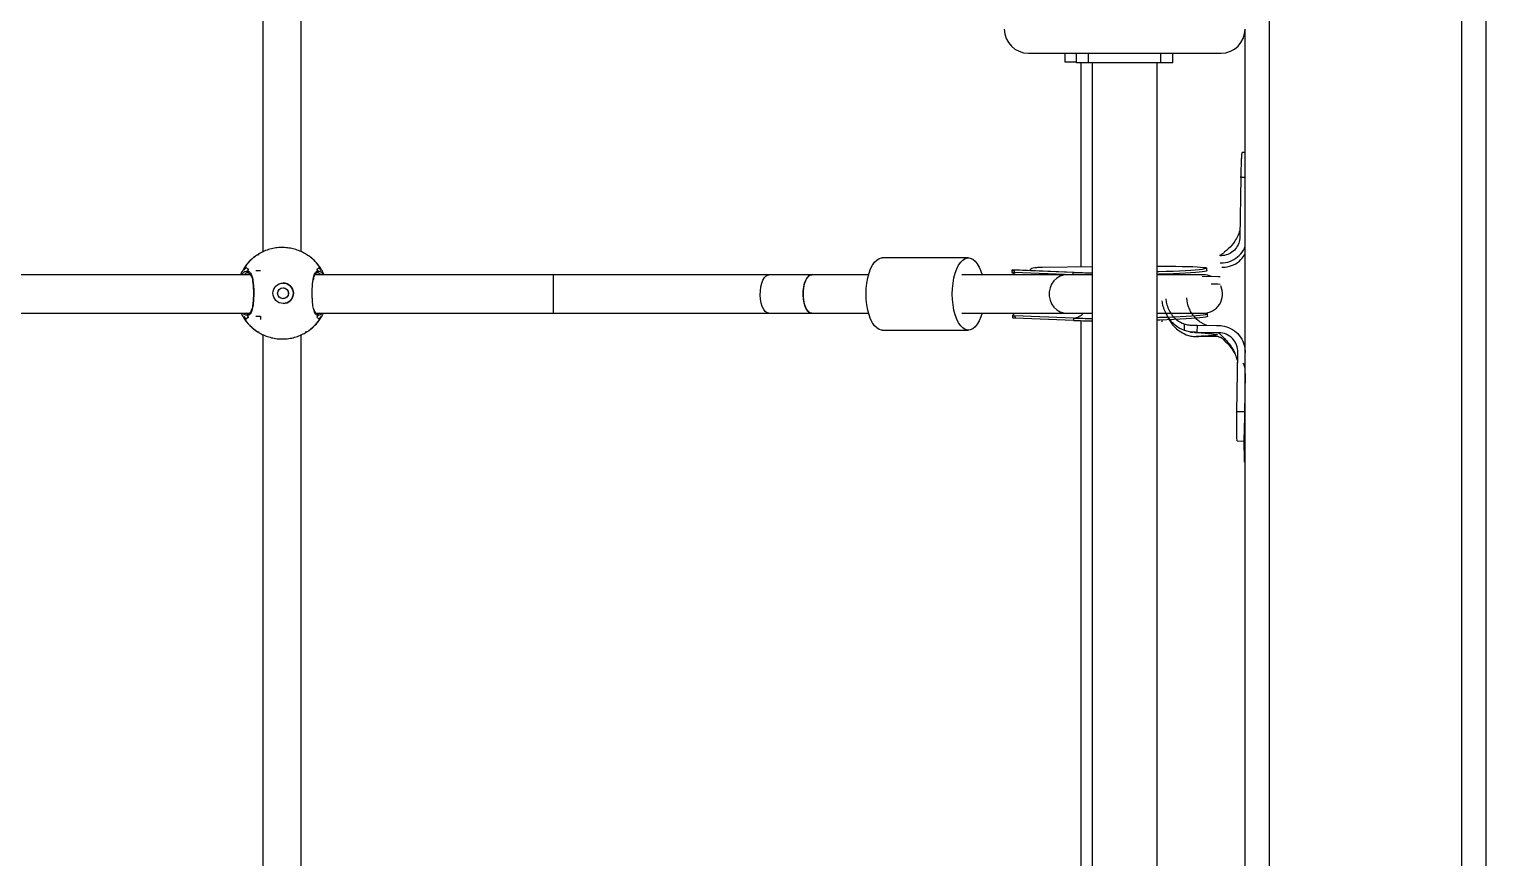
# Model space of a CAD drawing. Header units: millimetres. Extents: x -3365 to 2979, y -3775 to 2808.
# Drawn here: x 824 to 1429, y -376 to -32 of the extents above; entities that cross this region are included whole.
import ezdxf

# ---------------------------------------------------------------- set-up
doc = ezdxf.new("R2010")
doc.units = ezdxf.units.MM
doc.layers.add('DIKOM_ОБЪЕКТ', color=7, linetype='Continuous')

msp = doc.modelspace()

# ---------------------------------------------------------------- linework, layer by layer
at = {"layer": 'DIKOM_ОБЪЕКТ'}
for p, q in [((1338.86, 1308.33), (1338.86, -1291.67)), ((1418.86, -1291.67), (1418.86, 1308.33)), ((1428.86, 1308.33), (1428.86, -1291.67)), ((920.86, 141.47), (920.86, -124.26)), ((936.86, -124.09), (936.86, 141.36)), ((1328.86, -1051.67), (1328.86, -31.67)), ((1238.86, -41.67), (1318.86, -41.67)), ((1254.18, -45.45), (1254.18, -41.67)), ((1258.86, -45.67), (1258.86, -41.67)), ((1263.86, -45.67), (1263.86, -41.67)), ((1293.86, -45.67), (1293.86, -41.67)), ((1298.86, -45.67), (1298.86, -41.67)), ((1258.86, -45.45), (1254.18, -45.45)), ((1263.86, -45.67), (1258.86, -45.67)), ((1260.68, -45.67), (1260.68, -130.49)), ((1293.86, -45.67), (1263.86, -45.67)), ((1265.36, -45.67), (1265.36, -1037.67)), ((1292.36, -1037.67), (1292.36, -45.67)), ((1298.86, -45.67), (1293.86, -45.67)), ((1328.86, -82.89), (1327.69, -82.87)), ((1327.14, -93.28), (1326.71, -117.97)), ((1328.86, -93.31), (1327.14, -93.28)), ((918.75, -125.39), (919.43, -125.31)), ((939.2, -125.39), (939.25, -125.39)), ((939.25, -125.39), (939.25, -125.53)), ((1213.95, -126.7), (1178.17, -126.7)), ((913.56, -132.38), (914.48, -132.14)), ((914.75, -132.92), (914.87, -132.91)), ((918.07, -131.89), (919.92, -131.89)), ((943.44, -132.92), (943.52, -132.91)), ((943.83, -132.14), (944.69, -132.41)), ((945.01, -131.2), (945.08, -131.55)), ((1231.96, -131.72), (1231.98, -132.72)), ((1257.81, -132.7), (1232.06, -131.71)), ((1257.27, -132.71), (1232.96, -131.77)), ((1232.96, -131.77), (1232.98, -132.77)), ((1257.26, -133.7), (1232.98, -132.77)), ((1265.36, -130.43), (1244.73, -130.69)), ((1257.81, -132.7), (1257.27, -132.71)), ((1257.27, -132.71), (1257.28, -133.7)), ((1312.93, -131.99), (1312.91, -130.99)), ((915.84, -133.7), (642.58, -133.7)), ((1041.64, -133.7), (942.58, -133.7)), ((1131.09, -133.7), (1041.64, -133.7)), ((1041.64, -149.7), (1041.64, -133.7)), ((1148.86, -133.7), (1131.09, -133.7)), ((1172.5, -133.7), (1148.86, -133.7)), ((1254.65, -133.7), (1211.21, -133.7)), ((1257.17, -133.7), (1254.65, -133.7)), ((1265.36, -133.7), (1257.52, -133.7)), ((1311.49, -133.7), (1292.36, -133.7)), ((1317.57, -134.54), (1311.09, -134.43)), ((1314.83, -137.49), (1317.51, -137.54)), ((1317.51, -137.54), (1318.51, -137.55)), ((1318.57, -134.56), (1317.57, -134.54)), ((1319.12, -139.3), (1319.25, -139.3)), ((643.07, -149.7), (915.3, -149.7)), ((913.88, -149.56), (914.68, -149.86)), ((914.87, -149.87), (914.69, -149.85)), ((918.07, -150.89), (919.92, -150.89)), ((919.92, -150.89), (919.92, -152.26)), ((943.07, -149.7), (1041.64, -149.7)), ((944.78, -150.29), (943.83, -150.63)), ((943.89, -149.72), (944.62, -149.49)), ((945.08, -151.23), (945.01, -151.57)), ((1041.64, -149.7), (1131.09, -149.7)), ((1131.09, -149.7), (1148.86, -149.7)), ((1148.86, -149.7), (1172.5, -149.7)), ((1211.21, -149.7), (1254.65, -149.7)), ((1232.28, -150.58), (1232.3, -151.59)), ((1257.59, -151.69), (1233.28, -150.75)), ((1233.28, -150.75), (1233.3, -151.75)), ((1254.65, -149.7), (1265.36, -149.7)), ((1292.36, -149.7), (1311.49, -149.7)), ((1313.25, -150.97), (1313.23, -149.97)), ((915, -154.19), (915.26, -154.47)), ((939.25, -157.39), (939.25, -157.24)), ((1178.17, -156.7), (1213.95, -156.7)), ((1257.6, -152.69), (1233.3, -151.75)), ((1257.59, -151.69), (1257.6, -152.69)), ((1260.68, -152.78), (1260.68, -430.49)), ((1294.4, -153.23), (1294.39, -152.46)), ((1303.68, -156.9), (1303.73, -154.18)), ((1308.92, -154.63), (1308.87, -157.63)), ((1308.92, -154.63), (1317.05, -154.77)), ((1317.05, -154.77), (1318.05, -154.79)), ((918.75, -157.39), (919.43, -157.47)), ((920.86, -158.53), (920.86, -424.26)), ((936.86, -424.09), (936.86, -158.64)), ((938.43, -157.47), (939.25, -157.39)), ((1306.15, -157.5), (1307.14, -157.56)), ((1317, -157.77), (1308.87, -157.63)), ((1317.74, -159.51), (1309.6, -159.38)), ((1318, -157.78), (1317, -157.77)), ((1318.01, -159.52), (1317.74, -159.51)), ((1318.01, -159.52), (1318.39, -159.61)), ((1325.42, -190.59), (1325.86, -165.91)), ((1328.85, -174.69), (1328.42, -199.38)), ((1328.42, -190.64), (1325.42, -190.59)), ((1325.61, -202.76), (1328.61, -202.81))]:
    msp.add_line(p, q, dxfattribs=at)
at = {"layer": 'DIKOM_ОБЪЕКТ', "flags": 128}
for points in [[(1171.47, -141.7), (1171.54, -139.41), (1171.78, -137.17), (1172.16, -135.04), (1172.69, -133.07), (1173.34, -131.3), (1174.11, -129.77), (1174.97, -128.52), (1175.91, -127.58), (1176.9, -126.97), (1177.92, -126.71), (1178.17, -126.7)], [(1207.24, -141.7), (1207.32, -139.41), (1207.56, -137.17), (1207.94, -135.04), (1208.46, -133.07), (1209.12, -131.3), (1209.89, -129.77), (1210.75, -128.52), (1211.68, -127.58), (1212.67, -126.97), (1213.69, -126.71), (1214.72, -126.8), (1215.73, -127.24), (1216.7, -128.01), (1217.6, -129.11), (1218.41, -130.5), (1219.13, -132.16), (1219.63, -133.7)], [(1292.36, -130.12), (1294.4, -130.12), (1297.37, -130.13), (1300.16, -130.16), (1302.73, -130.21), (1305.07, -130.26), (1307.14, -130.34), (1308.93, -130.42), (1310.4, -130.52), (1311.54, -130.63), (1312.35, -130.75), (1312.8, -130.88), (1312.9, -131.02), (1312.65, -131.16), (1312.04, -131.31), (1311.08, -131.46), (1309.79, -131.6), (1308.18, -131.75), (1306.27, -131.9), (1304.07, -132.04), (1301.63, -132.17), (1298.95, -132.3), (1296.08, -132.42), (1293.05, -132.52), (1292.36, -132.55)], [(1312.93, -131.99), (1312.92, -132.02), (1312.66, -132.16), (1312.05, -132.31), (1311.1, -132.45), (1309.81, -132.6), (1308.2, -132.75), (1306.28, -132.9), (1304.09, -133.04), (1301.64, -133.17), (1298.97, -133.3), (1296.1, -133.42), (1293.07, -133.52), (1292.36, -133.55)], [(1131.09, -149.7), (1130.32, -149.51), (1129.58, -148.96), (1128.92, -148.07), (1128.36, -146.88), (1127.92, -145.45), (1127.64, -143.84), (1127.51, -142.13), (1127.55, -140.41), (1127.76, -138.74), (1128.12, -137.21), (1128.63, -135.89), (1129.24, -134.85), (1129.94, -134.12), (1130.7, -133.75), (1131.09, -133.7)], [(1148.86, -149.7), (1148.09, -149.51), (1147.35, -148.96), (1146.69, -148.07), (1146.13, -146.88), (1145.7, -145.45), (1145.41, -143.84), (1145.28, -142.13), (1145.33, -140.41), (1145.53, -138.74), (1145.9, -137.21), (1146.4, -135.89), (1147.01, -134.85), (1147.71, -134.12), (1148.47, -133.75), (1148.86, -133.7)], [(1148.86, -133.7), (1148.28, -133.81), (1147.53, -134.27), (1146.85, -135.08), (1146.26, -136.2), (1145.79, -137.58), (1145.47, -139.15), (1145.3, -140.84), (1145.3, -142.57), (1145.47, -144.25), (1145.79, -145.82), (1146.26, -147.2), (1146.85, -148.32), (1147.53, -149.13), (1148.28, -149.59), (1148.86, -149.7)], [(1254.65, -133.7), (1253.5, -133.81), (1252, -134.27), (1250.64, -135.08), (1249.46, -136.2), (1248.52, -137.58), (1247.87, -139.15), (1247.54, -140.84), (1247.54, -142.57), (1247.87, -144.25), (1248.52, -145.82), (1249.46, -147.2), (1250.64, -148.32), (1252, -149.13), (1253.5, -149.59), (1254.65, -149.7)], [(1178.17, -156.7), (1177.92, -156.69), (1176.9, -156.43), (1175.91, -155.82), (1174.97, -154.88), (1174.11, -153.63), (1173.34, -152.1), (1172.69, -150.33), (1172.16, -148.36), (1171.78, -146.23), (1171.54, -143.99), (1171.47, -141.7)], [(1219.63, -149.7), (1219.13, -151.24), (1218.41, -152.9), (1217.6, -154.29), (1216.7, -155.39), (1215.73, -156.16), (1214.72, -156.6), (1213.69, -156.69), (1212.67, -156.43), (1211.68, -155.82), (1210.75, -154.88), (1209.89, -153.63), (1209.12, -152.1), (1208.46, -150.33), (1207.94, -148.36), (1207.56, -146.23), (1207.32, -143.99), (1207.24, -141.7)], [(1312.25, -149.66), (1312.67, -149.73), (1313.12, -149.86), (1313.22, -150), (1312.97, -150.14), (1312.36, -150.29), (1311.4, -150.44), (1310.11, -150.59), (1308.5, -150.73), (1306.59, -150.88), (1304.39, -151.02), (1301.95, -151.15), (1299.27, -151.28), (1296.4, -151.4), (1293.37, -151.51), (1292.36, -151.54)], [(1313.25, -150.97), (1313.24, -151), (1312.98, -151.14), (1312.37, -151.29), (1311.42, -151.44), (1310.13, -151.58), (1308.52, -151.73), (1306.6, -151.88), (1304.41, -152.02), (1301.96, -152.15), (1299.29, -152.28), (1296.42, -152.4), (1293.39, -152.5), (1292.36, -152.54)]]:
    msp.add_lwpolyline(points, dxfattribs=at)
at = {"layer": 'DIKOM_ОБЪЕКТ'}
for centre, radius in [((929.36, -141.39), 4.25), ((929.32, -141.39), 2.25)]:
    msp.add_circle(centre, radius, dxfattribs=at)
for centre, radius, start, end in [((1238.86, -31.67), 10, 180, 270), ((1318.86, -31.67), 10, 270, 0), ((929, -141.39), 19, 122.6506, 147.35534), ((929, -141.39), 19, 32.64723, 57.34801), ((929.05, -141.37), 18.65, 144.38479, 149.42859), ((929.11, -141.35), 17.29, 144.96872, 147.80605), ((928.78, -141.63), 17.79, 32.24069, 34.99782), ((929.21, -141.29), 18.5, 30.54832, 35.63132), ((1267.76, 170.74), 303.63, 268.02006, 269.54696), ((929.36, -141.39), 4.25, 359.9989, 89.99467), ((1311.49, -141.7), 8, 64.18387, 90), ((1311.49, -141.7), 8, 270, 25.04052), ((929.36, -141.39), 4.25, 269.9979, 0.00692), ((929.08, -141.38), 18.69, 210.57489, 215.60717), ((929.21, -141.35), 17.41, 212.20888, 215.02517), ((928.66, -141.07), 17.93, 325.00837, 327.74428), ((929.17, -141.46), 18.55, 324.37674, 329.44817), ((1257.09, -145.22), 6.49, 274.42875, 316.29331), ((929, -141.39), 19, 212.6435, 237.35055), ((929, -141.39), 19, 302.65083, 327.35392), ((1268.01, 149.79), 301.66, 268.0191, 269.49521), ((1268.05, 149.71), 302.58, 268.02111, 269.48954), ((1317.87, -165.77), 7.99, 359.00127, 89.07703)]:
    msp.add_arc(centre, radius, start, end, dxfattribs=at)
for points, knots in [([(1327.14, -93.28), (1327.15, -93.2), (1327.16, -92.8), (1327.21, -91.13), (1327.29, -88.8), (1327.39, -86.41), (1327.48, -84.71), (1327.57, -83.53), (1327.64, -82.91), (1327.68, -82.93), (1327.69, -82.93)], [0, 0, 0, 0, 0.012932, 0.064671, 0.272859, 0.428046, 0.587732, 0.742918, 0.902606, 1, 1, 1, 1]), ([(1326.76, -114.77), (1326.74, -114.88), (1326.68, -115.11), (1326.53, -115.65), (1326.27, -116.48), (1325.66, -117.98), (1324.28, -120.43), (1322.44, -122.54), (1320.51, -124.05), (1319.49, -125.02), (1318.76, -125.61), (1318.35, -125.73), (1318.23, -125.77)], [0, 0, 0, 0, 0.02653, 0.060823, 0.100477, 0.181753, 0.347932, 0.657902, 0.807317, 0.910556, 0.972548, 1, 1, 1, 1]), ([(1326.71, -117.97), (1326.7, -118.19), (1326.65, -119.31), (1326.08, -121.29), (1324.53, -123.53), (1322.31, -125.13), (1320.2, -125.78), (1318.93, -125.81), (1318.57, -125.82)], [0, 0, 0, 0, 0.054123, 0.268336, 0.482525, 0.697289, 0.91198, 1, 1, 1, 1]), ([(918.7, -125.45), (918.57, -125.52), (917.79, -125.98), (916.48, -127.05), (914.84, -128.64), (913.43, -130.43), (912.35, -132.12), (911.85, -133.25), (911.65, -133.7)], [0, 0, 0, 0, 0.038969, 0.24813, 0.45637, 0.663078, 0.867026, 1, 1, 1, 1]), ([(938.82, -125.12), (938.16, -124.76), (936.83, -124.01), (934.65, -123.2), (932.36, -122.64), (929.97, -122.36), (927.53, -122.39), (925.07, -122.74), (922.64, -123.43), (920.52, -124.31), (919.29, -125.08), (918.79, -125.39)], [0, 0, 0, 0, 0.107106, 0.217059, 0.328821, 0.442378, 0.557757, 0.675059, 0.794452, 0.916225, 1, 1, 1, 1]), ([(939.27, -125.43), (939.13, -125.32), (938.99, -125.21), (938.83, -125.13), (938.82, -125.12)], [0, 0, 0, 0, 0.963005, 1, 1, 1, 1]), ([(945.03, -131.19), (945.01, -131.16), (944.65, -130.53), (943.77, -129.39), (942.34, -127.8), (940.84, -126.46), (939.75, -125.74), (939.27, -125.43)], [0, 0, 0, 0, 0.012223, 0.264698, 0.52483, 0.7915, 1, 1, 1, 1]), ([(1318.51, -128.82), (1318.6, -128.82), (1319.02, -128.82), (1320.69, -128.73), (1323.48, -127.98), (1326.51, -125.8), (1328.38, -123.56), (1328.77, -122.05), (1328.86, -121.74)], [0, 0, 0, 0, 0.019069, 0.095396, 0.373316, 0.651246, 0.927948, 1, 1, 1, 1]), ([(1319.25, -130.57), (1319.34, -130.57), (1319.76, -130.57), (1321.43, -130.48), (1324.18, -129.71), (1327.15, -127.76), (1328.34, -125.88), (1328.86, -125.06)], [0, 0, 0, 0, 0.021961, 0.10986, 0.42994, 0.749996, 1, 1, 1, 1]), ([(912.07, -133.7), (912.5, -133.15), (912.99, -132.51), (913.49, -132.4), (913.56, -132.38)], [0, 0, 0, 0, 0.858403, 1, 1, 1, 1]), ([(914.77, -132.94), (914.44, -132.94), (913.91, -132.94), (913.38, -133.5), (913.19, -133.7)], [0, 0, 0, 0, 0.633446, 1, 1, 1, 1]), ([(913.89, -130.51), (913.98, -130.67), (914.17, -130.98), (914.69, -131.28), (914.95, -131.43)], [0, 0, 0, 0, 0.496574, 1, 1, 1, 1]), ([(914.95, -131.43), (914.69, -131.28), (914.17, -130.98), (913.98, -130.67), (913.89, -130.51)], [0, 0, 0, 0, 0.496484, 1, 1, 1, 1]), ([(914.95, -132.9), (914.89, -132.9), (914.76, -132.88), (914.59, -132.78), (914.46, -132.64), (914.4, -132.47), (914.4, -132.31), (914.44, -132.2), (914.47, -132.15), (914.48, -132.14)], [0, 0, 0, 0, 0.177608, 0.355515, 0.528405, 0.68932, 0.838915, 0.983098, 1, 1, 1, 1]), ([(914.48, -132.14), (914.45, -132.19), (914.41, -132.28), (914.4, -132.45), (914.44, -132.6), (914.54, -132.74), (914.68, -132.84), (914.82, -132.9), (914.92, -132.9), (914.95, -132.9)], [0, 0, 0, 0, 0.145261, 0.290791, 0.434672, 0.582105, 0.738597, 0.906187, 1, 1, 1, 1]), ([(914.48, -132.14), (914.86, -132.27), (915.66, -132.55), (916.49, -134.29), (916.91, -136.55), (917.12, -139.12), (917.17, -141.88), (917.05, -144.93), (916.71, -147.57), (916.07, -149.52), (915.27, -150.46), (914.68, -150.59), (914.48, -150.63)], [0, 0, 0, 0, 0.111433, 0.229359, 0.339013, 0.410113, 0.51671, 0.62326, 0.729395, 0.834805, 0.941415, 1, 1, 1, 1]), ([(914.96, -132.94), (915.02, -132.95), (915.22, -132.98), (915.54, -133.24), (915.94, -133.8), (916.3, -134.64), (916.58, -135.75), (916.79, -137.08), (916.92, -138.56), (916.99, -139.87), (916.99, -140.66), (916.99, -140.92)], [0, 0, 0, 0, 0.05631, 0.183682, 0.303646, 0.431188, 0.558268, 0.683795, 0.812724, 0.940876, 1, 1, 1, 1]), ([(941.85, -135.45), (941.88, -135.22), (942.03, -134.17), (942.56, -132.95), (943.25, -132.24), (943.72, -132.16), (943.83, -132.14)], [0, 0, 0, 0, 0.10276, 0.4875, 0.879925, 1, 1, 1, 1]), ([(941.96, -135.65), (942.01, -135.42), (942.12, -134.79), (942.39, -134.01), (942.74, -133.35), (943.12, -133), (943.33, -132.87), (943.47, -132.9), (943.48, -132.9)], [0, 0, 0, 0, 0.124983, 0.33678, 0.549206, 0.760541, 0.983632, 1, 1, 1, 1]), ([(944.25, -130.51), (944.18, -130.67), (944.05, -130.98), (943.58, -131.28), (943.35, -131.43)], [0, 0, 0, 0, 0.496572, 1, 1, 1, 1]), ([(944.25, -130.51), (944.18, -130.67), (944.05, -130.98), (943.58, -131.28), (943.35, -131.43)], [0, 0, 0, 0, 0.496572, 1, 1, 1, 1]), ([(943.83, -132.14), (943.85, -132.19), (943.9, -132.28), (943.9, -132.45), (943.86, -132.6), (943.77, -132.74), (943.63, -132.84), (943.48, -132.9), (943.39, -132.9), (943.35, -132.9)], [0, 0, 0, 0, 0.145267, 0.290791, 0.434648, 0.582087, 0.738586, 0.906183, 1, 1, 1, 1]), ([(943.48, -132.88), (943.5, -132.88), (943.59, -132.87), (943.72, -132.78), (943.84, -132.64), (943.9, -132.47), (943.9, -132.31), (943.86, -132.2), (943.83, -132.15), (943.83, -132.14)], [0, 0, 0, 0, 0.067275, 0.268984, 0.465109, 0.647651, 0.817353, 0.980827, 1, 1, 1, 1]), ([(944.99, -133.7), (944.83, -133.52), (944.36, -132.95), (943.88, -132.95), (943.56, -132.96)], [0, 0, 0, 0, 0.319445, 1, 1, 1, 1]), ([(944.69, -132.41), (944.78, -132.43), (945.22, -132.53), (945.66, -133.18), (946.01, -133.7)], [0, 0, 0, 0, 0.199281, 1, 1, 1, 1]), ([(946.35, -133.7), (946.23, -133.41), (945.86, -132.54), (945.36, -131.73), (945.03, -131.19)], [0, 0, 0, 0, 0.331455, 1, 1, 1, 1]), ([(1232, -132.72), (1231.99, -132.72), (1231.9, -132.72), (1232.25, -132.84), (1232.87, -133.17), (1233.41, -133.56), (1233.61, -133.7)], [0, 0, 0, 0, 0.034147, 0.41901, 0.784842, 1, 1, 1, 1]), ([(1232.06, -131.72), (1232.11, -131.72), (1232.22, -131.73), (1232.69, -131.75), (1232.96, -131.77)], [0, 0, 0, 0, 0.436825, 1, 1, 1, 1]), ([(1232.98, -132.77), (1232.66, -132.75), (1232.21, -132.72), (1232.13, -132.72), (1232.11, -132.72)], [0, 0, 0, 0, 0.703379, 1, 1, 1, 1]), ([(1244.73, -130.69), (1244.17, -130.7), (1243.04, -130.71), (1241.47, -130.8), (1240.26, -131.07), (1239.57, -131.47), (1239.46, -131.86), (1239.42, -131.99)], [0, 0, 0, 0, 0.2271, 0.454241, 0.678873, 0.89439, 1, 1, 1, 1]), ([(942.2, -148.6), (942.09, -148.34), (941.76, -147.52), (941.57, -145.55), (941.43, -142.94), (941.42, -140.17), (941.52, -137.39), (941.76, -136.03), (941.85, -135.45)], [0, 0, 0, 0, 0.095455, 0.303914, 0.440557, 0.645592, 0.850383, 1, 1, 1, 1]), ([(1307.71, -133.69), (1307.72, -133.68), (1307.92, -133.5), (1307.96, -133.45), (1307.88, -133.43), (1307.88, -133.43)], [0, 0, 0, 0, 0.068761, 0.97572, 1, 1, 1, 1]), ([(1318.23, -134.5), (1318.21, -134.51), (1318.08, -134.56), (1317.95, -134.55), (1317.84, -134.55)], [0, 0, 0, 0, 0.122091, 1, 1, 1, 1]), ([(916.99, -140.92), (917, -141.21), (917.01, -142.06), (916.96, -143.45), (916.86, -145.01), (916.69, -146.43), (916.44, -147.65), (916.12, -148.62), (915.73, -149.32), (915.31, -149.73), (915.04, -149.89), (914.87, -149.87), (914.85, -149.87)], [0, 0, 0, 0, 0.063293, 0.180364, 0.296849, 0.412182, 0.527054, 0.639976, 0.752368, 0.864578, 0.982618, 1, 1, 1, 1]), ([(929.27, -139.15), (929.48, -139.16), (929.94, -139.19), (930.59, -139.52), (931.13, -140.04), (931.46, -140.7), (931.5, -141.17), (931.52, -141.39)], [0, 0, 0, 0, 0.181238, 0.388199, 0.601197, 0.818585, 1, 1, 1, 1]), ([(931.52, -141.39), (931.5, -141.64), (931.45, -142.13), (931.08, -142.8), (930.52, -143.31), (929.88, -143.61), (929.44, -143.61), (929.27, -143.61)], [0, 0, 0, 0, 0.209686, 0.419267, 0.633115, 0.850554, 1, 1, 1, 1]), ([(1303.68, -156.9), (1303.25, -156.72), (1301.58, -156.05), (1299.47, -154.5), (1297.57, -152.36), (1296.27, -150.36), (1295.24, -148.1), (1294.66, -146.08), (1294.46, -144.86), (1294.4, -144.5)], [0, 0, 0, 0, 0.086555, 0.33551, 0.475714, 0.615983, 0.773999, 0.932058, 1, 1, 1, 1]), ([(1295.88, -143.68), (1295.97, -144.32), (1296.18, -145.81), (1296.99, -147.99), (1298.21, -150.14), (1300.03, -152.25), (1301.99, -153.58), (1303.4, -154.07), (1303.73, -154.18)], [0, 0, 0, 0, 0.139462, 0.321212, 0.497389, 0.673361, 0.923692, 1, 1, 1, 1]), ([(1312.86, -154.7), (1312.76, -154.66), (1312.35, -154.5), (1311.42, -154.07), (1310.18, -153.32), (1308.77, -152.21), (1307.39, -150.73), (1306.22, -148.98), (1305.18, -146.62), (1304.69, -144.66), (1304.69, -143.37), (1304.69, -143.26)], [0, 0, 0, 0, 0.025898, 0.107945, 0.207581, 0.326329, 0.465491, 0.609686, 0.743939, 0.978138, 1, 1, 1, 1]), ([(911.93, -149.7), (911.96, -149.78), (912.26, -150.47), (913.02, -151.7), (913.9, -153), (914.51, -153.65), (914.65, -153.8)], [0, 0, 0, 0, 0.05192, 0.456618, 0.876777, 1, 1, 1, 1]), ([(913.36, -150.24), (913.24, -150.21), (913.01, -150.17), (912.79, -149.85), (912.68, -149.7)], [0, 0, 0, 0, 0.526149, 1, 1, 1, 1]), ([(914.48, -150.63), (914.43, -150.64), (914.08, -150.66), (913.7, -150.44), (913.36, -150.24)], [0, 0, 0, 0, 0.120954, 1, 1, 1, 1]), ([(914.48, -150.63), (914.45, -150.59), (914.41, -150.49), (914.4, -150.33), (914.44, -150.17), (914.54, -150.04), (914.68, -149.93), (914.82, -149.88), (914.92, -149.87), (914.95, -149.87)], [0, 0, 0, 0, 0.145355, 0.290768, 0.434642, 0.582157, 0.738574, 0.906191, 1, 1, 1, 1]), ([(914.81, -149.9), (914.8, -149.9), (914.71, -149.91), (914.59, -149.99), (914.46, -150.13), (914.4, -150.3), (914.4, -150.47), (914.44, -150.58), (914.47, -150.63), (914.48, -150.63)], [0, 0, 0, 0, 0.056939, 0.260886, 0.459236, 0.643759, 0.815175, 0.980511, 1, 1, 1, 1]), ([(943.83, -150.63), (943.77, -150.63), (943.31, -150.56), (942.66, -150.14), (942.32, -149), (942.2, -148.6)], [0, 0, 0, 0, 0.078545, 0.679048, 1, 1, 1, 1]), ([(943.32, -149.82), (943.26, -149.81), (943.09, -149.77), (942.78, -149.46), (942.47, -148.97), (942.32, -148.5), (942.26, -148.32)], [0, 0, 0, 0, 0.180984, 0.503839, 0.809033, 1, 1, 1, 1]), ([(943.35, -149.87), (943.37, -149.88), (943.43, -149.89), (943.5, -149.85), (943.56, -149.83)], [0, 0, 0, 0, 0.218238, 1, 1, 1, 1]), ([(943.35, -149.87), (943.42, -149.88), (943.55, -149.89), (943.72, -149.99), (943.84, -150.13), (943.9, -150.3), (943.9, -150.47), (943.86, -150.58), (943.83, -150.63), (943.83, -150.63)], [0, 0, 0, 0, 0.177739, 0.355503, 0.528481, 0.689401, 0.838894, 0.983004, 1, 1, 1, 1]), ([(943.83, -150.63), (943.85, -150.59), (943.9, -150.49), (943.9, -150.33), (943.86, -150.17), (943.77, -150.04), (943.63, -149.93), (943.48, -149.88), (943.39, -149.87), (943.35, -149.87)], [0, 0, 0, 0, 0.145361, 0.290768, 0.434618, 0.582139, 0.738563, 0.906187, 1, 1, 1, 1]), ([(945.49, -149.7), (945.36, -149.89), (945.12, -150.23), (944.89, -150.27), (944.78, -150.29)], [0, 0, 0, 0, 0.574353, 1, 1, 1, 1]), ([(945.01, -151.57), (945.26, -151.19), (945.66, -150.59), (945.95, -149.94), (946.05, -149.7)], [0, 0, 0, 0, 0.639474, 1, 1, 1, 1]), ([(1233.32, -149.7), (1233.27, -149.74), (1232.88, -150.06), (1232.43, -150.37), (1232.2, -150.62), (1232.45, -150.71), (1233.01, -150.74), (1233.28, -150.75)], [0, 0, 0, 0, 0.037358, 0.28835, 0.523569, 0.764085, 1, 1, 1, 1]), ([(1296, -149.6), (1296.09, -149.9), (1296.46, -151.05), (1297.53, -152.96), (1299.23, -155.18), (1301.5, -157.24), (1303.38, -158.12), (1304.4, -158.6)], [0, 0, 0, 0, 0.074445, 0.284635, 0.509714, 0.734574, 1, 1, 1, 1]), ([(914.95, -151.35), (914.69, -151.5), (914.17, -151.8), (913.98, -152.11), (913.89, -152.26)], [0, 0, 0, 0, 0.496482, 1, 1, 1, 1]), ([(913.89, -152.26), (913.98, -152.11), (914.17, -151.8), (914.69, -151.5), (914.95, -151.35)], [0, 0, 0, 0, 0.496572, 1, 1, 1, 1]), ([(915.26, -154.47), (915.39, -154.63), (916.02, -155.33), (917.19, -156.33), (918.29, -157.06), (918.79, -157.39)], [0, 0, 0, 0, 0.134316, 0.610917, 1, 1, 1, 1]), ([(939.27, -157.34), (939.41, -157.27), (940.2, -156.8), (941.26, -155.97), (942.08, -155.13), (942.37, -154.84)], [0, 0, 0, 0, 0.116093, 0.692543, 1, 1, 1, 1]), ([(942.37, -154.84), (942.63, -154.59), (943.43, -153.82), (944.32, -152.72), (944.86, -151.82), (945.01, -151.57)], [0, 0, 0, 0, 0.252599, 0.792682, 1, 1, 1, 1]), ([(943.35, -151.35), (943.58, -151.5), (944.05, -151.8), (944.18, -152.11), (944.25, -152.26)], [0, 0, 0, 0, 0.496484, 1, 1, 1, 1]), ([(943.35, -151.35), (943.58, -151.5), (944.05, -151.8), (944.18, -152.11), (944.25, -152.26)], [0, 0, 0, 0, 0.496484, 1, 1, 1, 1]), ([(1233.3, -151.75), (1232.99, -151.74), (1232.42, -151.72), (1232.35, -151.63), (1232.32, -151.59)], [0, 0, 0, 0, 0.523123, 1, 1, 1, 1]), ([(1307.78, -157.61), (1307.09, -157.58), (1305.68, -157.51), (1304.35, -157.1), (1303.68, -156.9)], [0, 0, 0, 0, 0.492136, 1, 1, 1, 1]), ([(1303.73, -154.18), (1303.81, -154.21), (1304.21, -154.33), (1304.94, -154.49), (1305.78, -154.58), (1306.97, -154.61), (1307.96, -154.62), (1308.78, -154.63), (1308.92, -154.63)], [0, 0, 0, 0, 0.04833, 0.242048, 0.435721, 0.532417, 0.919399, 1, 1, 1, 1]), ([(1318.05, -154.79), (1318.14, -154.79), (1318.56, -154.8), (1320.21, -154.94), (1322.95, -155.79), (1325.97, -158.03), (1328.06, -161.14), (1328.83, -163.96), (1328.85, -165.57), (1328.85, -165.96)], [0, 0, 0, 0, 0.014807, 0.074098, 0.288777, 0.503457, 0.71804, 0.933088, 1, 1, 1, 1]), ([(919.18, -157.65), (919.84, -158.02), (921.17, -158.76), (923.35, -159.57), (925.64, -160.14), (928.03, -160.41), (930.47, -160.38), (932.93, -160.03), (935.36, -159.35), (937.5, -158.45), (938.75, -157.67), (939.27, -157.34)], [0, 0, 0, 0, 0.106717, 0.216263, 0.327611, 0.440748, 0.555701, 0.672563, 0.791516, 0.912844, 1, 1, 1, 1]), ([(1304.4, -158.6), (1305.06, -158.81), (1306.39, -159.24), (1307.8, -159.32), (1308.52, -159.36)], [0, 0, 0, 0, 0.491645, 1, 1, 1, 1]), ([(1307.77, -157.61), (1309.06, -157.7), (1311.51, -157.86), (1314.39, -158.1), (1316.36, -158.33), (1317.39, -158.55), (1317.43, -158.75), (1316.53, -158.93), (1314.72, -159.09), (1312.03, -159.24), (1309.72, -159.32), (1308.5, -159.36)], [0, 0, 0, 0, 0.131391, 0.248906, 0.355456, 0.45492, 0.552029, 0.650023, 0.755076, 0.870824, 1, 1, 1, 1]), ([(1307.77, -157.61), (1307.89, -157.62), (1309.17, -157.71), (1311.8, -157.88), (1313.73, -158.05), (1314.56, -158.14), (1314.61, -158.14), (1314.65, -158.15), (1314.69, -158.15), (1314.73, -158.15), (1314.77, -158.16), (1314.82, -158.16), (1314.86, -158.17), (1314.91, -158.17), (1314.95, -158.18), (1315, -158.18), (1315.05, -158.19), (1315.1, -158.19), (1315.14, -158.2), (1315.19, -158.2), (1315.24, -158.21), (1315.29, -158.22), (1315.34, -158.22), (1315.4, -158.23), (1315.45, -158.24), (1315.55, -158.25), (1315.91, -158.29), (1316.6, -158.39), (1317.23, -158.54), (1317.27, -158.64), (1317.29, -158.69)], [0, 0, 0, 0, 0.025967, 0.268124, 0.493527, 0.497246, 0.501042, 0.504922, 0.508888, 0.512938, 0.517083, 0.521315, 0.525637, 0.53006, 0.534578, 0.539198, 0.543917, 0.548749, 0.553686, 0.558738, 0.563902, 0.569192, 0.574603, 0.580143, 0.585813, 0.591623, 0.614864, 0.707935, 0.858527, 1, 1, 1, 1]), ([(1308.87, -157.63), (1308.77, -157.63), (1308.41, -157.62), (1308.05, -157.62), (1307.79, -157.61)], [0, 0, 0, 0, 0.256293, 1, 1, 1, 1]), ([(1317.29, -158.69), (1317.2, -158.74), (1317.1, -158.79), (1316.8, -158.85), (1316.55, -158.89), (1316.19, -158.94), (1315.86, -158.97), (1315.76, -158.98), (1315.72, -158.99), (1315.67, -158.99), (1315.62, -159), (1315.58, -159), (1315.53, -159.01), (1315.49, -159.01), (1315.44, -159.01), (1315.4, -159.02), (1315.35, -159.02), (1315.31, -159.03), (1315.27, -159.03), (1315.23, -159.03), (1315.19, -159.04), (1315.15, -159.04), (1315.11, -159.04), (1315.07, -159.05), (1315.03, -159.05), (1314.99, -159.05), (1314.95, -159.05), (1314.17, -159.11), (1312.37, -159.22), (1309.84, -159.3), (1308.62, -159.35), (1308.5, -159.36)], [0, 0, 0, 0, 0.157079, 0.16498, 0.213616, 0.316999, 0.342813, 0.349271, 0.355572, 0.361722, 0.367734, 0.373606, 0.379345, 0.384957, 0.390441, 0.395804, 0.401052, 0.406186, 0.411206, 0.416113, 0.420916, 0.425618, 0.430221, 0.434722, 0.439124, 0.443439, 0.447653, 0.451785, 0.702168, 0.971159, 1, 1, 1, 1]), ([(1308.52, -159.36), (1308.62, -159.36), (1308.98, -159.37), (1309.34, -159.37), (1309.6, -159.38)], [0, 0, 0, 0, 0.25619, 1, 1, 1, 1]), ([(1317.78, -157.89), (1317.78, -157.89), (1317.78, -157.89), (1317.8, -157.9), (1317.83, -157.91), (1317.88, -157.94), (1317.95, -157.97), (1318.06, -158.02), (1318.28, -158.16), (1318.99, -158.83), (1319.94, -159.86), (1321.51, -161.46), (1322.98, -163.33), (1324.38, -165.64), (1325.2, -167.83), (1325.61, -169.34), (1325.74, -170.21), (1325.77, -170.47)], [0, 0, 0, 0, 0.00421, 0.00799, 0.01141, 0.014925, 0.019063, 0.023937, 0.03419, 0.061413, 0.196473, 0.319054, 0.499609, 0.655855, 0.81761, 0.945054, 1, 1, 1, 1]), ([(1318.39, -159.61), (1318.48, -159.62), (1319.04, -159.73), (1319.79, -160.58), (1320.54, -161.33), (1321.37, -162.16), (1322.48, -163.23), (1323.66, -164.79), (1324.28, -165.87), (1324.62, -166.47)], [0, 0, 0, 0, 0.028275, 0.180246, 0.292572, 0.38913, 0.553754, 0.754236, 1, 1, 1, 1]), ([(1328.86, -172.58), (1328.7, -172.01), (1328.48, -171.24), (1328.09, -170.55), (1327.98, -170.37)], [0, 0, 0, 0, 0.738917, 1, 1, 1, 1]), ([(1325.61, -202.69), (1325.6, -202.71), (1325.57, -202.77), (1325.52, -202.29), (1325.46, -201.26), (1325.43, -199.68), (1325.4, -197.61), (1325.39, -194.7), (1325.41, -192.14), (1325.42, -190.59)], [0, 0, 0, 0, 0.053035, 0.199578, 0.341992, 0.488534, 0.630948, 0.77749, 1, 1, 1, 1]), ([(1328.42, -199.38), (1328.42, -199.45), (1328.41, -199.84), (1328.4, -201.46), (1328.4, -203.85), (1328.4, -206.5), (1328.43, -208.53), (1328.47, -210.09), (1328.52, -211.12), (1328.58, -211.6), (1328.65, -211.52), (1328.74, -210.83), (1328.8, -209.96), (1328.85, -209.17), (1328.86, -208.97)], [0, 0, 0, 0, 0.007616, 0.038075, 0.160531, 0.259764, 0.361879, 0.461113, 0.563226, 0.662461, 0.764574, 0.863809, 0.965923, 1, 1, 1, 1])]:
    msp.add_open_spline(points, degree=3, knots=knots, dxfattribs=at)

doc.saveas('drawing.dxf')
